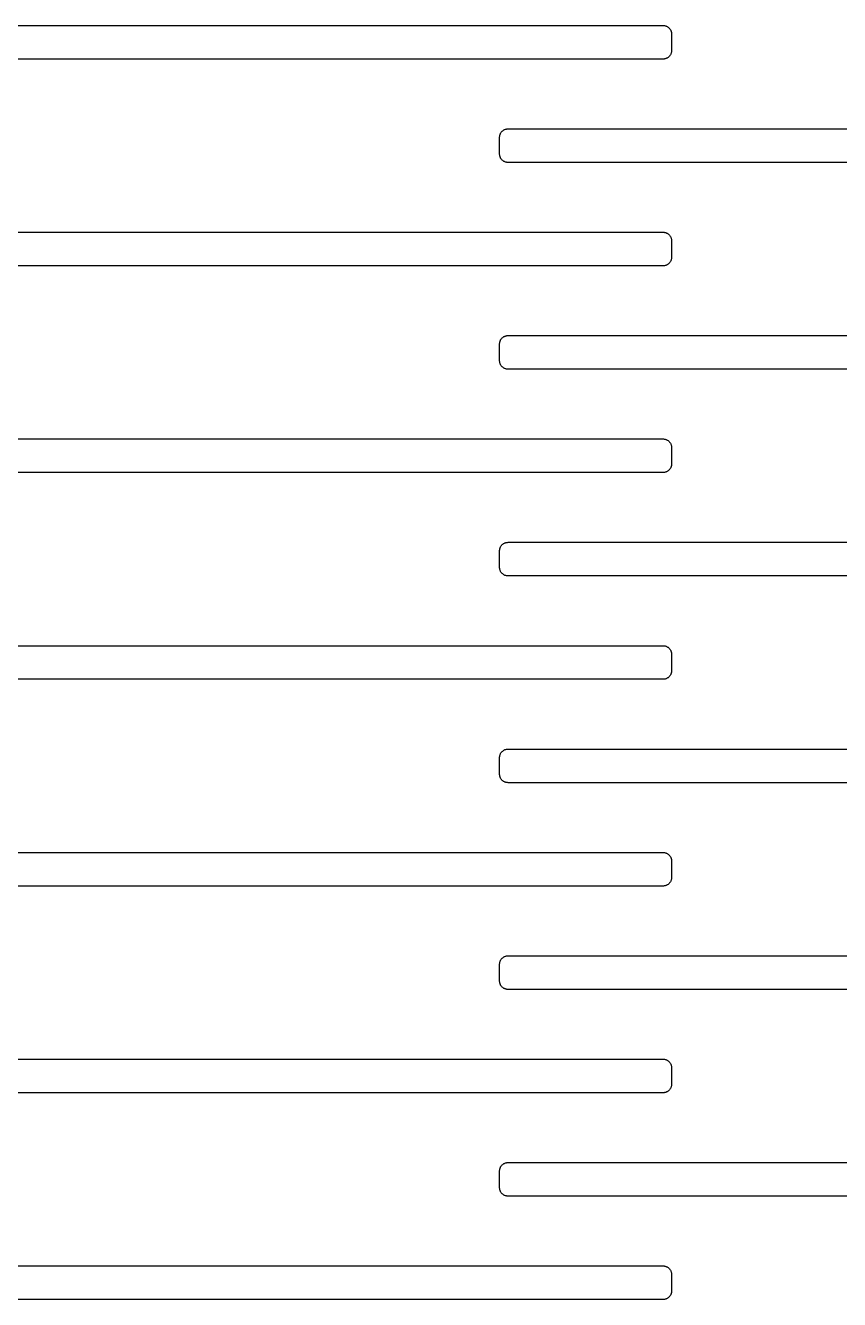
# Model space of a CAD drawing. Header units: metres. Extents: x -216 to 216, y -216 to 216.
# Drawn here: x -137.67 to -106.17, y -55.32 to -6.02 of the extents above; entities that cross this region are included whole.
import ezdxf

# ---------------------------------------------------------------- set-up
doc = ezdxf.new("R2010")
doc.units = ezdxf.units.M

msp = doc.modelspace()

# ---------------------------------------------------------------- linework, layer by layer
for p, q in [((-143.997, -6.0222), (-112.997, -6.0222)), ((-112.997, -6.0222), (-112.977, -6.02284)), ((-112.977, -6.02284), (-112.956, -6.02477)), ((-112.956, -6.02477), (-112.936, -6.02795)), ((-112.936, -6.02795), (-112.916, -6.03241)), ((-112.916, -6.03241), (-112.897, -6.0381)), ((-112.897, -6.0381), (-112.878, -6.04501)), ((-112.878, -6.04501), (-112.859, -6.05313)), ((-112.859, -6.05313), (-112.841, -6.06239)), ((-112.841, -6.06239), (-112.823, -6.07278)), ((-112.823, -6.07278), (-112.806, -6.08426)), ((-112.806, -6.08426), (-112.79, -6.09677)), ((-112.79, -6.09677), (-112.775, -6.11028)), ((-112.775, -6.11028), (-112.76, -6.12471)), ((-112.76, -6.12471), (-112.747, -6.14003)), ((-112.747, -6.14003), (-112.734, -6.15616)), ((-112.734, -6.15616), (-112.723, -6.17305)), ((-112.723, -6.17305), (-112.712, -6.19063)), ((-112.712, -6.19063), (-112.703, -6.20882)), ((-112.703, -6.20882), (-112.695, -6.22755)), ((-112.695, -6.22755), (-112.688, -6.24677)), ((-112.688, -6.24677), (-112.682, -6.26637)), ((-112.682, -6.26637), (-112.678, -6.2863)), ((-112.678, -6.2863), (-112.675, -6.30646)), ((-112.675, -6.30646), (-112.673, -6.32678)), ((-112.673, -6.32678), (-112.672, -6.3472)), ((-112.672, -6.3472), (-112.672, -6.99719)), ((-112.997, -7.32219), (-143.997, -7.32219)), ((-112.977, -7.32155), (-112.997, -7.32219)), ((-112.956, -7.31963), (-112.977, -7.32155)), ((-112.936, -7.31644), (-112.956, -7.31963)), ((-112.916, -7.31198), (-112.936, -7.31644)), ((-112.897, -7.30629), (-112.916, -7.31198)), ((-112.878, -7.29938), (-112.897, -7.30629)), ((-112.859, -7.29126), (-112.878, -7.29938)), ((-112.841, -7.282), (-112.859, -7.29126)), ((-112.823, -7.27161), (-112.841, -7.282)), ((-112.806, -7.26012), (-112.823, -7.27161)), ((-112.79, -7.2476), (-112.806, -7.26012)), ((-112.775, -7.23412), (-112.79, -7.2476)), ((-112.76, -7.21967), (-112.775, -7.23412)), ((-112.747, -7.20436), (-112.76, -7.21967)), ((-112.734, -7.18822), (-112.747, -7.20436)), ((-112.723, -7.17134), (-112.734, -7.18822)), ((-112.712, -7.15376), (-112.723, -7.17134)), ((-112.703, -7.13557), (-112.712, -7.15376)), ((-112.695, -7.11684), (-112.703, -7.13557)), ((-112.688, -7.09763), (-112.695, -7.11684)), ((-112.682, -7.07802), (-112.688, -7.09763)), ((-112.678, -7.05809), (-112.682, -7.07802)), ((-112.675, -7.03793), (-112.678, -7.05809)), ((-112.673, -7.01759), (-112.675, -7.03793)), ((-112.672, -6.99719), (-112.673, -7.01759)), ((-119.322, -10.3268), (-119.32, -10.3065)), ((-119.322, -10.3472), (-119.322, -10.3268)), ((-119.322, -10.9972), (-119.322, -10.3472)), ((-119.32, -10.3065), (-119.316, -10.2863)), ((-119.316, -10.2863), (-119.312, -10.2664)), ((-119.312, -10.2664), (-119.306, -10.2468)), ((-119.306, -10.2468), (-119.299, -10.2276)), ((-119.299, -10.2276), (-119.291, -10.2088)), ((-119.291, -10.2088), (-119.282, -10.1906)), ((-119.282, -10.1906), (-119.272, -10.173)), ((-119.272, -10.173), (-119.26, -10.1562)), ((-119.26, -10.1562), (-119.248, -10.14)), ((-119.248, -10.14), (-119.234, -10.1247)), ((-119.234, -10.1247), (-119.22, -10.1103)), ((-119.22, -10.1103), (-119.204, -10.0968)), ((-119.204, -10.0968), (-119.188, -10.0843)), ((-119.188, -10.0843), (-119.171, -10.0728)), ((-119.171, -10.0728), (-119.154, -10.0624)), ((-119.154, -10.0624), (-119.136, -10.0531)), ((-119.136, -10.0531), (-119.117, -10.045)), ((-119.117, -10.045), (-119.098, -10.0381)), ((-119.098, -10.0381), (-119.078, -10.0324)), ((-119.078, -10.0324), (-119.058, -10.028)), ((-119.058, -10.028), (-119.038, -10.0248)), ((-119.038, -10.0248), (-119.018, -10.0228)), ((-119.018, -10.0228), (-118.997, -10.0222)), ((-118.997, -10.0222), (-87.9972, -10.0222)), ((-119.322, -11.0176), (-119.322, -10.9972)), ((-119.32, -11.0379), (-119.322, -11.0176)), ((-119.316, -11.0581), (-119.32, -11.0379)), ((-119.312, -11.078), (-119.316, -11.0581)), ((-119.306, -11.0976), (-119.312, -11.078)), ((-119.299, -11.1168), (-119.306, -11.0976)), ((-119.291, -11.1356), (-119.299, -11.1168)), ((-119.282, -11.1538), (-119.291, -11.1356)), ((-119.272, -11.1713), (-119.282, -11.1538)), ((-119.26, -11.1882), (-119.272, -11.1713)), ((-119.248, -11.2044), (-119.26, -11.1882)), ((-119.234, -11.2197), (-119.248, -11.2044)), ((-119.22, -11.2341), (-119.234, -11.2197)), ((-119.204, -11.2476), (-119.22, -11.2341)), ((-119.188, -11.2601), (-119.204, -11.2476)), ((-119.171, -11.2716), (-119.188, -11.2601)), ((-119.154, -11.282), (-119.171, -11.2716)), ((-119.136, -11.2913), (-119.154, -11.282)), ((-119.117, -11.2994), (-119.136, -11.2913)), ((-119.098, -11.3063), (-119.117, -11.2994)), ((-119.078, -11.312), (-119.098, -11.3063)), ((-119.058, -11.3164), (-119.078, -11.312)), ((-119.038, -11.3196), (-119.058, -11.3164)), ((-119.018, -11.3215), (-119.038, -11.3196)), ((-118.997, -11.3222), (-119.018, -11.3215)), ((-87.9972, -11.3222), (-118.997, -11.3222)), ((-143.997, -14.0222), (-112.997, -14.0222)), ((-112.997, -14.0222), (-112.977, -14.0228)), ((-112.977, -14.0228), (-112.956, -14.0248)), ((-112.956, -14.0248), (-112.936, -14.028)), ((-112.936, -14.028), (-112.916, -14.0324)), ((-112.916, -14.0324), (-112.897, -14.0381)), ((-112.897, -14.0381), (-112.878, -14.045)), ((-112.878, -14.045), (-112.859, -14.0531)), ((-112.859, -14.0531), (-112.841, -14.0624)), ((-112.841, -14.0624), (-112.823, -14.0728)), ((-112.823, -14.0728), (-112.806, -14.0843)), ((-112.806, -14.0843), (-112.79, -14.0968)), ((-112.79, -14.0968), (-112.775, -14.1103)), ((-112.775, -14.1103), (-112.76, -14.1247)), ((-112.76, -14.1247), (-112.747, -14.14)), ((-112.747, -14.14), (-112.734, -14.1562)), ((-112.734, -14.1562), (-112.723, -14.173)), ((-112.723, -14.173), (-112.712, -14.1906)), ((-112.712, -14.1906), (-112.703, -14.2088)), ((-112.703, -14.2088), (-112.695, -14.2276)), ((-112.695, -14.2276), (-112.688, -14.2468)), ((-112.688, -14.2468), (-112.682, -14.2664)), ((-112.682, -14.2664), (-112.678, -14.2863)), ((-112.678, -14.2863), (-112.675, -14.3065)), ((-112.675, -14.3065), (-112.673, -14.3268)), ((-112.673, -14.3268), (-112.672, -14.3472)), ((-112.672, -14.3472), (-112.672, -14.9972)), ((-112.841, -15.282), (-112.859, -15.2913)), ((-112.823, -15.2716), (-112.841, -15.282)), ((-112.806, -15.2601), (-112.823, -15.2716)), ((-112.79, -15.2476), (-112.806, -15.2601)), ((-112.775, -15.2341), (-112.79, -15.2476)), ((-112.76, -15.2197), (-112.775, -15.2341)), ((-112.747, -15.2044), (-112.76, -15.2197)), ((-112.734, -15.1882), (-112.747, -15.2044)), ((-112.723, -15.1713), (-112.734, -15.1882)), ((-112.712, -15.1538), (-112.723, -15.1713)), ((-112.703, -15.1356), (-112.712, -15.1538)), ((-112.695, -15.1168), (-112.703, -15.1356)), ((-112.688, -15.0976), (-112.695, -15.1168)), ((-112.682, -15.078), (-112.688, -15.0976)), ((-112.678, -15.0581), (-112.682, -15.078)), ((-112.675, -15.0379), (-112.678, -15.0581)), ((-112.673, -15.0176), (-112.675, -15.0379)), ((-112.672, -14.9972), (-112.673, -15.0176)), ((-112.997, -15.3222), (-143.997, -15.3222)), ((-112.977, -15.3215), (-112.997, -15.3222)), ((-112.956, -15.3196), (-112.977, -15.3215)), ((-112.936, -15.3164), (-112.956, -15.3196)), ((-112.916, -15.312), (-112.936, -15.3164)), ((-112.897, -15.3063), (-112.916, -15.312)), ((-112.878, -15.2994), (-112.897, -15.3063)), ((-112.859, -15.2913), (-112.878, -15.2994)), ((-119.306, -18.2468), (-119.299, -18.2276)), ((-119.299, -18.2276), (-119.291, -18.2088)), ((-119.291, -18.2088), (-119.282, -18.1906)), ((-119.282, -18.1906), (-119.272, -18.173)), ((-119.272, -18.173), (-119.26, -18.1562)), ((-119.26, -18.1562), (-119.248, -18.14)), ((-119.248, -18.14), (-119.234, -18.1247)), ((-119.234, -18.1247), (-119.22, -18.1103)), ((-119.22, -18.1103), (-119.204, -18.0968)), ((-119.204, -18.0968), (-119.188, -18.0843)), ((-119.188, -18.0843), (-119.171, -18.0728)), ((-119.171, -18.0728), (-119.154, -18.0624)), ((-119.154, -18.0624), (-119.136, -18.0531)), ((-119.136, -18.0531), (-119.117, -18.045)), ((-119.117, -18.045), (-119.098, -18.0381)), ((-119.098, -18.0381), (-119.078, -18.0324)), ((-119.078, -18.0324), (-119.058, -18.028)), ((-119.058, -18.028), (-119.038, -18.0248)), ((-119.038, -18.0248), (-119.018, -18.0228)), ((-119.018, -18.0228), (-118.997, -18.0222)), ((-118.997, -18.0222), (-87.9972, -18.0222)), ((-119.322, -18.3268), (-119.32, -18.3065)), ((-119.322, -18.3472), (-119.322, -18.3268)), ((-119.322, -18.9972), (-119.322, -18.3472)), ((-119.32, -18.3065), (-119.316, -18.2863)), ((-119.316, -18.2863), (-119.312, -18.2664)), ((-119.312, -18.2664), (-119.306, -18.2468)), ((-119.322, -19.0176), (-119.322, -18.9972)), ((-119.32, -19.0379), (-119.322, -19.0176)), ((-119.316, -19.0581), (-119.32, -19.0379)), ((-119.312, -19.078), (-119.316, -19.0581)), ((-119.306, -19.0976), (-119.312, -19.078)), ((-119.299, -19.1168), (-119.306, -19.0976)), ((-119.291, -19.1356), (-119.299, -19.1168)), ((-119.282, -19.1538), (-119.291, -19.1356)), ((-119.272, -19.1713), (-119.282, -19.1538)), ((-119.26, -19.1882), (-119.272, -19.1713)), ((-119.248, -19.2044), (-119.26, -19.1882)), ((-119.234, -19.2197), (-119.248, -19.2044)), ((-119.22, -19.2341), (-119.234, -19.2197)), ((-119.204, -19.2476), (-119.22, -19.2341)), ((-119.188, -19.2601), (-119.204, -19.2476)), ((-119.171, -19.2716), (-119.188, -19.2601)), ((-119.154, -19.282), (-119.171, -19.2716)), ((-119.136, -19.2913), (-119.154, -19.282)), ((-119.117, -19.2994), (-119.136, -19.2913)), ((-119.098, -19.3063), (-119.117, -19.2994)), ((-119.078, -19.312), (-119.098, -19.3063)), ((-119.058, -19.3164), (-119.078, -19.312)), ((-119.038, -19.3196), (-119.058, -19.3164)), ((-119.018, -19.3215), (-119.038, -19.3196)), ((-118.997, -19.3222), (-119.018, -19.3215)), ((-87.9972, -19.3222), (-118.997, -19.3222)), ((-143.997, -22.0222), (-112.997, -22.0222)), ((-112.997, -22.0222), (-112.977, -22.0228)), ((-112.977, -22.0228), (-112.956, -22.0248)), ((-112.956, -22.0248), (-112.936, -22.028)), ((-112.936, -22.028), (-112.916, -22.0324)), ((-112.916, -22.0324), (-112.897, -22.0381)), ((-112.897, -22.0381), (-112.878, -22.045)), ((-112.878, -22.045), (-112.859, -22.0531)), ((-112.859, -22.0531), (-112.841, -22.0624)), ((-112.841, -22.0624), (-112.823, -22.0728)), ((-112.823, -22.0728), (-112.806, -22.0843)), ((-112.806, -22.0843), (-112.79, -22.0968)), ((-112.79, -22.0968), (-112.775, -22.1103)), ((-112.775, -22.1103), (-112.76, -22.1247)), ((-112.76, -22.1247), (-112.747, -22.14)), ((-112.747, -22.14), (-112.734, -22.1562)), ((-112.734, -22.1562), (-112.723, -22.173)), ((-112.723, -22.173), (-112.712, -22.1906)), ((-112.712, -22.1906), (-112.703, -22.2088)), ((-112.703, -22.2088), (-112.695, -22.2276)), ((-112.695, -22.2276), (-112.688, -22.2468)), ((-112.688, -22.2468), (-112.682, -22.2664)), ((-112.682, -22.2664), (-112.678, -22.2863)), ((-112.678, -22.2863), (-112.675, -22.3065)), ((-112.675, -22.3065), (-112.673, -22.3268)), ((-112.673, -22.3268), (-112.672, -22.3472)), ((-112.672, -22.3472), (-112.672, -22.9972)), ((-112.712, -23.1538), (-112.723, -23.1713)), ((-112.703, -23.1356), (-112.712, -23.1538)), ((-112.695, -23.1168), (-112.703, -23.1356)), ((-112.688, -23.0976), (-112.695, -23.1168)), ((-112.682, -23.078), (-112.688, -23.0976)), ((-112.678, -23.0581), (-112.682, -23.078)), ((-112.675, -23.0379), (-112.678, -23.0581)), ((-112.673, -23.0176), (-112.675, -23.0379)), ((-112.672, -22.9972), (-112.673, -23.0176)), ((-112.997, -23.3222), (-143.997, -23.3222)), ((-112.977, -23.3215), (-112.997, -23.3222)), ((-112.956, -23.3196), (-112.977, -23.3215)), ((-112.936, -23.3164), (-112.956, -23.3196)), ((-112.916, -23.312), (-112.936, -23.3164)), ((-112.897, -23.3063), (-112.916, -23.312)), ((-112.878, -23.2994), (-112.897, -23.3063)), ((-112.859, -23.2913), (-112.878, -23.2994)), ((-112.841, -23.282), (-112.859, -23.2913)), ((-112.823, -23.2716), (-112.841, -23.282)), ((-112.806, -23.2601), (-112.823, -23.2716)), ((-112.79, -23.2476), (-112.806, -23.2601)), ((-112.775, -23.2341), (-112.79, -23.2476)), ((-112.76, -23.2197), (-112.775, -23.2341)), ((-112.747, -23.2044), (-112.76, -23.2197)), ((-112.734, -23.1882), (-112.747, -23.2044)), ((-112.723, -23.1713), (-112.734, -23.1882)), ((-119.248, -26.14), (-119.234, -26.1247)), ((-119.234, -26.1247), (-119.22, -26.1103)), ((-119.22, -26.1103), (-119.204, -26.0968)), ((-119.204, -26.0968), (-119.188, -26.0843)), ((-119.188, -26.0843), (-119.171, -26.0728)), ((-119.171, -26.0728), (-119.154, -26.0624)), ((-119.154, -26.0624), (-119.136, -26.0531)), ((-119.136, -26.0531), (-119.117, -26.045)), ((-119.117, -26.045), (-119.098, -26.0381)), ((-119.098, -26.0381), (-119.078, -26.0324)), ((-119.078, -26.0324), (-119.058, -26.028)), ((-119.058, -26.028), (-119.038, -26.0248)), ((-119.038, -26.0248), (-119.018, -26.0228)), ((-119.018, -26.0228), (-118.997, -26.0222)), ((-118.997, -26.0222), (-87.9972, -26.0222)), ((-119.322, -26.3268), (-119.32, -26.3065)), ((-119.322, -26.3472), (-119.322, -26.3268)), ((-119.322, -26.9972), (-119.322, -26.3472)), ((-119.32, -26.3065), (-119.316, -26.2863)), ((-119.316, -26.2863), (-119.312, -26.2664)), ((-119.312, -26.2664), (-119.306, -26.2468)), ((-119.306, -26.2468), (-119.299, -26.2276)), ((-119.299, -26.2276), (-119.291, -26.2088)), ((-119.291, -26.2088), (-119.282, -26.1906)), ((-119.282, -26.1906), (-119.272, -26.173)), ((-119.272, -26.173), (-119.26, -26.1562)), ((-119.26, -26.1562), (-119.248, -26.14)), ((-119.322, -27.0176), (-119.322, -26.9972)), ((-119.32, -27.0379), (-119.322, -27.0176)), ((-119.316, -27.0581), (-119.32, -27.0379)), ((-119.312, -27.078), (-119.316, -27.0581)), ((-119.306, -27.0976), (-119.312, -27.078)), ((-119.299, -27.1168), (-119.306, -27.0976)), ((-119.291, -27.1356), (-119.299, -27.1168)), ((-119.282, -27.1538), (-119.291, -27.1356)), ((-119.272, -27.1713), (-119.282, -27.1538)), ((-119.26, -27.1882), (-119.272, -27.1713)), ((-119.248, -27.2044), (-119.26, -27.1882)), ((-119.234, -27.2197), (-119.248, -27.2044)), ((-119.22, -27.2341), (-119.234, -27.2197)), ((-119.204, -27.2476), (-119.22, -27.2341)), ((-119.188, -27.2601), (-119.204, -27.2476)), ((-119.171, -27.2716), (-119.188, -27.2601)), ((-119.154, -27.282), (-119.171, -27.2716)), ((-119.136, -27.2913), (-119.154, -27.282)), ((-119.117, -27.2994), (-119.136, -27.2913)), ((-119.098, -27.3063), (-119.117, -27.2994)), ((-119.078, -27.312), (-119.098, -27.3063)), ((-119.058, -27.3164), (-119.078, -27.312)), ((-119.038, -27.3196), (-119.058, -27.3164)), ((-119.018, -27.3215), (-119.038, -27.3196)), ((-118.997, -27.3222), (-119.018, -27.3215)), ((-87.9972, -27.3222), (-118.997, -27.3222)), ((-143.997, -30.0222), (-112.997, -30.0222)), ((-112.997, -30.0222), (-112.977, -30.0228)), ((-112.977, -30.0228), (-112.956, -30.0248)), ((-112.956, -30.0248), (-112.936, -30.028)), ((-112.936, -30.028), (-112.916, -30.0324)), ((-112.916, -30.0324), (-112.897, -30.0381)), ((-112.897, -30.0381), (-112.878, -30.045)), ((-112.878, -30.045), (-112.859, -30.0531)), ((-112.859, -30.0531), (-112.841, -30.0624)), ((-112.841, -30.0624), (-112.823, -30.0728)), ((-112.823, -30.0728), (-112.806, -30.0843)), ((-112.806, -30.0843), (-112.79, -30.0968)), ((-112.79, -30.0968), (-112.775, -30.1103)), ((-112.775, -30.1103), (-112.76, -30.1247)), ((-112.76, -30.1247), (-112.747, -30.14)), ((-112.747, -30.14), (-112.734, -30.1562)), ((-112.734, -30.1562), (-112.723, -30.173)), ((-112.723, -30.173), (-112.712, -30.1906)), ((-112.712, -30.1906), (-112.703, -30.2088)), ((-112.703, -30.2088), (-112.695, -30.2276)), ((-112.695, -30.2276), (-112.688, -30.2468)), ((-112.688, -30.2468), (-112.682, -30.2664)), ((-112.682, -30.2664), (-112.678, -30.2863)), ((-112.678, -30.2863), (-112.675, -30.3065)), ((-112.675, -30.3065), (-112.673, -30.3268)), ((-112.673, -30.3268), (-112.672, -30.3472)), ((-112.672, -30.3472), (-112.672, -30.9972)), ((-112.678, -31.0581), (-112.682, -31.078)), ((-112.675, -31.0379), (-112.678, -31.0581)), ((-112.673, -31.0176), (-112.675, -31.0379)), ((-112.672, -30.9972), (-112.673, -31.0176)), ((-112.997, -31.3222), (-143.997, -31.3222)), ((-112.977, -31.3215), (-112.997, -31.3222)), ((-112.956, -31.3196), (-112.977, -31.3215)), ((-112.936, -31.3164), (-112.956, -31.3196)), ((-112.916, -31.312), (-112.936, -31.3164)), ((-112.897, -31.3063), (-112.916, -31.312)), ((-112.878, -31.2994), (-112.897, -31.3063)), ((-112.859, -31.2913), (-112.878, -31.2994)), ((-112.841, -31.282), (-112.859, -31.2913)), ((-112.823, -31.2716), (-112.841, -31.282)), ((-112.806, -31.2601), (-112.823, -31.2716)), ((-112.79, -31.2476), (-112.806, -31.2601)), ((-112.775, -31.2341), (-112.79, -31.2476)), ((-112.76, -31.2197), (-112.775, -31.2341)), ((-112.747, -31.2044), (-112.76, -31.2197)), ((-112.734, -31.1882), (-112.747, -31.2044)), ((-112.723, -31.1713), (-112.734, -31.1882)), ((-112.712, -31.1538), (-112.723, -31.1713)), ((-112.703, -31.1356), (-112.712, -31.1538)), ((-112.695, -31.1168), (-112.703, -31.1356)), ((-112.688, -31.0976), (-112.695, -31.1168)), ((-112.682, -31.078), (-112.688, -31.0976)), ((-119.322, -34.3268), (-119.32, -34.3065)), ((-119.322, -34.3472), (-119.322, -34.3268)), ((-119.322, -34.9972), (-119.322, -34.3472)), ((-119.32, -34.3065), (-119.316, -34.2863)), ((-119.316, -34.2863), (-119.312, -34.2664)), ((-119.312, -34.2664), (-119.306, -34.2468)), ((-119.306, -34.2468), (-119.299, -34.2276)), ((-119.299, -34.2276), (-119.291, -34.2088)), ((-119.291, -34.2088), (-119.282, -34.1906)), ((-119.282, -34.1906), (-119.272, -34.173)), ((-119.272, -34.173), (-119.26, -34.1562)), ((-119.26, -34.1562), (-119.248, -34.14)), ((-119.248, -34.14), (-119.234, -34.1247)), ((-119.234, -34.1247), (-119.22, -34.1103)), ((-119.22, -34.1103), (-119.204, -34.0968)), ((-119.204, -34.0968), (-119.188, -34.0843)), ((-119.188, -34.0843), (-119.171, -34.0728)), ((-119.171, -34.0728), (-119.154, -34.0624)), ((-119.154, -34.0624), (-119.136, -34.0531)), ((-119.136, -34.0531), (-119.117, -34.045)), ((-119.117, -34.045), (-119.098, -34.0381)), ((-119.098, -34.0381), (-119.078, -34.0324)), ((-119.078, -34.0324), (-119.058, -34.028)), ((-119.058, -34.028), (-119.038, -34.0248)), ((-119.038, -34.0248), (-119.018, -34.0228)), ((-119.018, -34.0228), (-118.997, -34.0222)), ((-118.997, -34.0222), (-87.9972, -34.0222)), ((-119.322, -35.0176), (-119.322, -34.9972)), ((-119.32, -35.0379), (-119.322, -35.0176)), ((-119.316, -35.0581), (-119.32, -35.0379)), ((-119.312, -35.078), (-119.316, -35.0581)), ((-119.306, -35.0976), (-119.312, -35.078)), ((-119.299, -35.1168), (-119.306, -35.0976)), ((-119.291, -35.1356), (-119.299, -35.1168)), ((-119.282, -35.1538), (-119.291, -35.1356)), ((-119.272, -35.1713), (-119.282, -35.1538)), ((-119.26, -35.1882), (-119.272, -35.1713)), ((-119.248, -35.2044), (-119.26, -35.1882)), ((-119.234, -35.2197), (-119.248, -35.2044)), ((-119.22, -35.2341), (-119.234, -35.2197)), ((-119.204, -35.2476), (-119.22, -35.2341)), ((-119.188, -35.2601), (-119.204, -35.2476)), ((-119.171, -35.2716), (-119.188, -35.2601)), ((-119.154, -35.282), (-119.171, -35.2716)), ((-119.136, -35.2913), (-119.154, -35.282)), ((-119.117, -35.2994), (-119.136, -35.2913)), ((-119.098, -35.3063), (-119.117, -35.2994)), ((-119.078, -35.312), (-119.098, -35.3063)), ((-119.058, -35.3164), (-119.078, -35.312)), ((-119.038, -35.3196), (-119.058, -35.3164)), ((-119.018, -35.3215), (-119.038, -35.3196)), ((-118.997, -35.3222), (-119.018, -35.3215)), ((-87.9972, -35.3222), (-118.997, -35.3222)), ((-143.997, -38.0222), (-112.997, -38.0222)), ((-112.997, -38.0222), (-112.977, -38.0228)), ((-112.977, -38.0228), (-112.956, -38.0248)), ((-112.956, -38.0248), (-112.936, -38.028)), ((-112.936, -38.028), (-112.916, -38.0324)), ((-112.916, -38.0324), (-112.897, -38.0381)), ((-112.897, -38.0381), (-112.878, -38.045)), ((-112.878, -38.045), (-112.859, -38.0531)), ((-112.859, -38.0531), (-112.841, -38.0624)), ((-112.841, -38.0624), (-112.823, -38.0728)), ((-112.823, -38.0728), (-112.806, -38.0843)), ((-112.806, -38.0843), (-112.79, -38.0968)), ((-112.79, -38.0968), (-112.775, -38.1103)), ((-112.775, -38.1103), (-112.76, -38.1247)), ((-112.76, -38.1247), (-112.747, -38.14)), ((-112.747, -38.14), (-112.734, -38.1562)), ((-112.734, -38.1562), (-112.723, -38.173)), ((-112.723, -38.173), (-112.712, -38.1906)), ((-112.712, -38.1906), (-112.703, -38.2088)), ((-112.703, -38.2088), (-112.695, -38.2276)), ((-112.695, -38.2276), (-112.688, -38.2468)), ((-112.688, -38.2468), (-112.682, -38.2664)), ((-112.682, -38.2664), (-112.678, -38.2863)), ((-112.678, -38.2863), (-112.675, -38.3065)), ((-112.675, -38.3065), (-112.673, -38.3268)), ((-112.673, -38.3268), (-112.672, -38.3472)), ((-112.672, -38.3472), (-112.672, -38.9972)), ((-112.997, -39.3222), (-143.997, -39.3222)), ((-112.977, -39.3215), (-112.997, -39.3222)), ((-112.956, -39.3196), (-112.977, -39.3215)), ((-112.936, -39.3164), (-112.956, -39.3196)), ((-112.916, -39.312), (-112.936, -39.3164)), ((-112.897, -39.3063), (-112.916, -39.312)), ((-112.878, -39.2994), (-112.897, -39.3063)), ((-112.859, -39.2913), (-112.878, -39.2994)), ((-112.841, -39.282), (-112.859, -39.2913)), ((-112.823, -39.2716), (-112.841, -39.282)), ((-112.806, -39.2601), (-112.823, -39.2716)), ((-112.79, -39.2476), (-112.806, -39.2601)), ((-112.775, -39.2341), (-112.79, -39.2476)), ((-112.76, -39.2197), (-112.775, -39.2341)), ((-112.747, -39.2044), (-112.76, -39.2197)), ((-112.734, -39.1882), (-112.747, -39.2044)), ((-112.723, -39.1713), (-112.734, -39.1882)), ((-112.712, -39.1538), (-112.723, -39.1713)), ((-112.703, -39.1356), (-112.712, -39.1538)), ((-112.695, -39.1168), (-112.703, -39.1356)), ((-112.688, -39.0976), (-112.695, -39.1168)), ((-112.682, -39.078), (-112.688, -39.0976)), ((-112.678, -39.0581), (-112.682, -39.078)), ((-112.675, -39.0379), (-112.678, -39.0581)), ((-112.673, -39.0176), (-112.675, -39.0379)), ((-112.672, -38.9972), (-112.673, -39.0176)), ((-119.322, -42.3268), (-119.32, -42.3065)), ((-119.322, -42.3472), (-119.322, -42.3268)), ((-119.322, -42.9972), (-119.322, -42.3472)), ((-119.32, -42.3065), (-119.316, -42.2863)), ((-119.316, -42.2863), (-119.312, -42.2664)), ((-119.312, -42.2664), (-119.306, -42.2468)), ((-119.306, -42.2468), (-119.299, -42.2276)), ((-119.299, -42.2276), (-119.291, -42.2088)), ((-119.291, -42.2088), (-119.282, -42.1906)), ((-119.282, -42.1906), (-119.272, -42.173)), ((-119.272, -42.173), (-119.26, -42.1562)), ((-119.26, -42.1562), (-119.248, -42.14)), ((-119.248, -42.14), (-119.234, -42.1247)), ((-119.234, -42.1247), (-119.22, -42.1103)), ((-119.22, -42.1103), (-119.204, -42.0968)), ((-119.204, -42.0968), (-119.188, -42.0843)), ((-119.188, -42.0843), (-119.171, -42.0728)), ((-119.171, -42.0728), (-119.154, -42.0624)), ((-119.154, -42.0624), (-119.136, -42.0531)), ((-119.136, -42.0531), (-119.117, -42.045)), ((-119.117, -42.045), (-119.098, -42.0381)), ((-119.098, -42.0381), (-119.078, -42.0324)), ((-119.078, -42.0324), (-119.058, -42.028)), ((-119.058, -42.028), (-119.038, -42.0248)), ((-119.038, -42.0248), (-119.018, -42.0228)), ((-119.018, -42.0228), (-118.997, -42.0222)), ((-118.997, -42.0222), (-87.9972, -42.0222)), ((-119.322, -43.0176), (-119.322, -42.9972)), ((-119.32, -43.0379), (-119.322, -43.0176)), ((-119.316, -43.0581), (-119.32, -43.0379)), ((-119.312, -43.078), (-119.316, -43.0581)), ((-119.306, -43.0976), (-119.312, -43.078)), ((-119.299, -43.1168), (-119.306, -43.0976)), ((-119.291, -43.1356), (-119.299, -43.1168)), ((-119.282, -43.1538), (-119.291, -43.1356)), ((-119.272, -43.1713), (-119.282, -43.1538)), ((-119.26, -43.1882), (-119.272, -43.1713)), ((-119.248, -43.2044), (-119.26, -43.1882)), ((-119.234, -43.2197), (-119.248, -43.2044)), ((-119.22, -43.2341), (-119.234, -43.2197)), ((-119.204, -43.2476), (-119.22, -43.2341)), ((-119.188, -43.2601), (-119.204, -43.2476)), ((-119.171, -43.2716), (-119.188, -43.2601)), ((-119.154, -43.282), (-119.171, -43.2716)), ((-119.136, -43.2913), (-119.154, -43.282)), ((-119.117, -43.2994), (-119.136, -43.2913)), ((-119.098, -43.3063), (-119.117, -43.2994)), ((-119.078, -43.312), (-119.098, -43.3063)), ((-119.058, -43.3164), (-119.078, -43.312)), ((-119.038, -43.3196), (-119.058, -43.3164)), ((-119.018, -43.3215), (-119.038, -43.3196)), ((-118.997, -43.3222), (-119.018, -43.3215)), ((-87.9972, -43.3222), (-118.997, -43.3222)), ((-143.997, -46.0222), (-112.997, -46.0222)), ((-112.997, -46.0222), (-112.977, -46.0228)), ((-112.977, -46.0228), (-112.956, -46.0248)), ((-112.956, -46.0248), (-112.936, -46.028)), ((-112.936, -46.028), (-112.916, -46.0324)), ((-112.916, -46.0324), (-112.897, -46.0381)), ((-112.897, -46.0381), (-112.878, -46.045)), ((-112.878, -46.045), (-112.859, -46.0531)), ((-112.859, -46.0531), (-112.841, -46.0624)), ((-112.841, -46.0624), (-112.823, -46.0728)), ((-112.823, -46.0728), (-112.806, -46.0843)), ((-112.806, -46.0843), (-112.79, -46.0968)), ((-112.79, -46.0968), (-112.775, -46.1103)), ((-112.775, -46.1103), (-112.76, -46.1247)), ((-112.76, -46.1247), (-112.747, -46.14)), ((-112.747, -46.14), (-112.734, -46.1562)), ((-112.734, -46.1562), (-112.723, -46.173)), ((-112.723, -46.173), (-112.712, -46.1906)), ((-112.712, -46.1906), (-112.703, -46.2088)), ((-112.703, -46.2088), (-112.695, -46.2276)), ((-112.695, -46.2276), (-112.688, -46.2468)), ((-112.688, -46.2468), (-112.682, -46.2664)), ((-112.682, -46.2664), (-112.678, -46.2863)), ((-112.678, -46.2863), (-112.675, -46.3065)), ((-112.675, -46.3065), (-112.673, -46.3268)), ((-112.673, -46.3268), (-112.672, -46.3472)), ((-112.672, -46.3472), (-112.672, -46.9972)), ((-112.997, -47.3222), (-143.997, -47.3222)), ((-112.977, -47.3215), (-112.997, -47.3222)), ((-112.956, -47.3196), (-112.977, -47.3215)), ((-112.936, -47.3164), (-112.956, -47.3196)), ((-112.916, -47.312), (-112.936, -47.3164)), ((-112.897, -47.3063), (-112.916, -47.312)), ((-112.878, -47.2994), (-112.897, -47.3063)), ((-112.859, -47.2913), (-112.878, -47.2994)), ((-112.841, -47.282), (-112.859, -47.2913)), ((-112.823, -47.2716), (-112.841, -47.282)), ((-112.806, -47.2601), (-112.823, -47.2716)), ((-112.79, -47.2476), (-112.806, -47.2601)), ((-112.775, -47.2341), (-112.79, -47.2476)), ((-112.76, -47.2197), (-112.775, -47.2341)), ((-112.747, -47.2044), (-112.76, -47.2197)), ((-112.734, -47.1882), (-112.747, -47.2044)), ((-112.723, -47.1713), (-112.734, -47.1882)), ((-112.712, -47.1538), (-112.723, -47.1713)), ((-112.703, -47.1356), (-112.712, -47.1538)), ((-112.695, -47.1168), (-112.703, -47.1356)), ((-112.688, -47.0976), (-112.695, -47.1168)), ((-112.682, -47.078), (-112.688, -47.0976)), ((-112.678, -47.0581), (-112.682, -47.078)), ((-112.675, -47.0379), (-112.678, -47.0581)), ((-112.673, -47.0176), (-112.675, -47.0379)), ((-112.672, -46.9972), (-112.673, -47.0176)), ((-119.316, -50.2863), (-119.312, -50.2664)), ((-119.312, -50.2664), (-119.306, -50.2468)), ((-119.306, -50.2468), (-119.299, -50.2276)), ((-119.299, -50.2276), (-119.291, -50.2088)), ((-119.291, -50.2088), (-119.282, -50.1906)), ((-119.282, -50.1906), (-119.272, -50.173)), ((-119.272, -50.173), (-119.26, -50.1562)), ((-119.26, -50.1562), (-119.248, -50.14)), ((-119.248, -50.14), (-119.234, -50.1247)), ((-119.234, -50.1247), (-119.22, -50.1103)), ((-119.22, -50.1103), (-119.204, -50.0968)), ((-119.204, -50.0968), (-119.188, -50.0843)), ((-119.188, -50.0843), (-119.171, -50.0728)), ((-119.171, -50.0728), (-119.154, -50.0624)), ((-119.154, -50.0624), (-119.136, -50.0531)), ((-119.136, -50.0531), (-119.117, -50.045)), ((-119.117, -50.045), (-119.098, -50.0381)), ((-119.098, -50.0381), (-119.078, -50.0324)), ((-119.078, -50.0324), (-119.058, -50.028)), ((-119.058, -50.028), (-119.038, -50.0248)), ((-119.038, -50.0248), (-119.018, -50.0228)), ((-119.018, -50.0228), (-118.997, -50.0222)), ((-118.997, -50.0222), (-87.9972, -50.0222)), ((-119.322, -50.3268), (-119.32, -50.3065)), ((-119.322, -50.3472), (-119.322, -50.3268)), ((-119.322, -50.9972), (-119.322, -50.3472)), ((-119.32, -50.3065), (-119.316, -50.2863)), ((-119.322, -51.0176), (-119.322, -50.9972)), ((-119.32, -51.0379), (-119.322, -51.0176)), ((-119.316, -51.0581), (-119.32, -51.0379)), ((-119.312, -51.078), (-119.316, -51.0581)), ((-119.306, -51.0976), (-119.312, -51.078)), ((-119.299, -51.1168), (-119.306, -51.0976)), ((-119.291, -51.1356), (-119.299, -51.1168)), ((-119.282, -51.1538), (-119.291, -51.1356)), ((-119.272, -51.1713), (-119.282, -51.1538)), ((-119.26, -51.1882), (-119.272, -51.1713)), ((-119.248, -51.2044), (-119.26, -51.1882)), ((-119.234, -51.2197), (-119.248, -51.2044)), ((-119.22, -51.2341), (-119.234, -51.2197)), ((-119.204, -51.2476), (-119.22, -51.2341)), ((-119.188, -51.2601), (-119.204, -51.2476)), ((-119.171, -51.2716), (-119.188, -51.2601)), ((-119.154, -51.282), (-119.171, -51.2716)), ((-119.136, -51.2913), (-119.154, -51.282)), ((-119.117, -51.2994), (-119.136, -51.2913)), ((-119.098, -51.3063), (-119.117, -51.2994)), ((-119.078, -51.312), (-119.098, -51.3063)), ((-119.058, -51.3164), (-119.078, -51.312)), ((-119.038, -51.3196), (-119.058, -51.3164)), ((-119.018, -51.3215), (-119.038, -51.3196)), ((-118.997, -51.3222), (-119.018, -51.3215)), ((-87.9972, -51.3222), (-118.997, -51.3222)), ((-143.997, -54.0222), (-112.997, -54.0222)), ((-112.997, -54.0222), (-112.977, -54.0228)), ((-112.977, -54.0228), (-112.956, -54.0248)), ((-112.956, -54.0248), (-112.936, -54.028)), ((-112.936, -54.028), (-112.916, -54.0324)), ((-112.916, -54.0324), (-112.897, -54.0381)), ((-112.897, -54.0381), (-112.878, -54.045)), ((-112.878, -54.045), (-112.859, -54.0531)), ((-112.859, -54.0531), (-112.841, -54.0624)), ((-112.841, -54.0624), (-112.823, -54.0728)), ((-112.823, -54.0728), (-112.806, -54.0843)), ((-112.806, -54.0843), (-112.79, -54.0968)), ((-112.79, -54.0968), (-112.775, -54.1103)), ((-112.775, -54.1103), (-112.76, -54.1247)), ((-112.76, -54.1247), (-112.747, -54.14)), ((-112.747, -54.14), (-112.734, -54.1562)), ((-112.734, -54.1562), (-112.723, -54.173)), ((-112.723, -54.173), (-112.712, -54.1906)), ((-112.712, -54.1906), (-112.703, -54.2088)), ((-112.703, -54.2088), (-112.695, -54.2276)), ((-112.695, -54.2276), (-112.688, -54.2468)), ((-112.688, -54.2468), (-112.682, -54.2664)), ((-112.682, -54.2664), (-112.678, -54.2863)), ((-112.678, -54.2863), (-112.675, -54.3065)), ((-112.675, -54.3065), (-112.673, -54.3268)), ((-112.673, -54.3268), (-112.672, -54.3472)), ((-112.672, -54.3472), (-112.672, -54.9972)), ((-112.747, -55.2044), (-112.76, -55.2197)), ((-112.734, -55.1882), (-112.747, -55.2044)), ((-112.723, -55.1713), (-112.734, -55.1882)), ((-112.712, -55.1538), (-112.723, -55.1713)), ((-112.703, -55.1356), (-112.712, -55.1538)), ((-112.695, -55.1168), (-112.703, -55.1356)), ((-112.688, -55.0976), (-112.695, -55.1168)), ((-112.682, -55.078), (-112.688, -55.0976)), ((-112.678, -55.0581), (-112.682, -55.078)), ((-112.675, -55.0379), (-112.678, -55.0581)), ((-112.673, -55.0176), (-112.675, -55.0379)), ((-112.672, -54.9972), (-112.673, -55.0176)), ((-112.997, -55.3222), (-143.997, -55.3222)), ((-112.977, -55.3215), (-112.997, -55.3222)), ((-112.956, -55.3196), (-112.977, -55.3215)), ((-112.936, -55.3164), (-112.956, -55.3196)), ((-112.916, -55.312), (-112.936, -55.3164)), ((-112.897, -55.3063), (-112.916, -55.312)), ((-112.878, -55.2994), (-112.897, -55.3063)), ((-112.859, -55.2913), (-112.878, -55.2994)), ((-112.841, -55.282), (-112.859, -55.2913)), ((-112.823, -55.2716), (-112.841, -55.282)), ((-112.806, -55.2601), (-112.823, -55.2716)), ((-112.79, -55.2476), (-112.806, -55.2601)), ((-112.775, -55.2341), (-112.79, -55.2476)), ((-112.76, -55.2197), (-112.775, -55.2341))]:
    msp.add_line(p, q)

doc.saveas('drawing.dxf')
